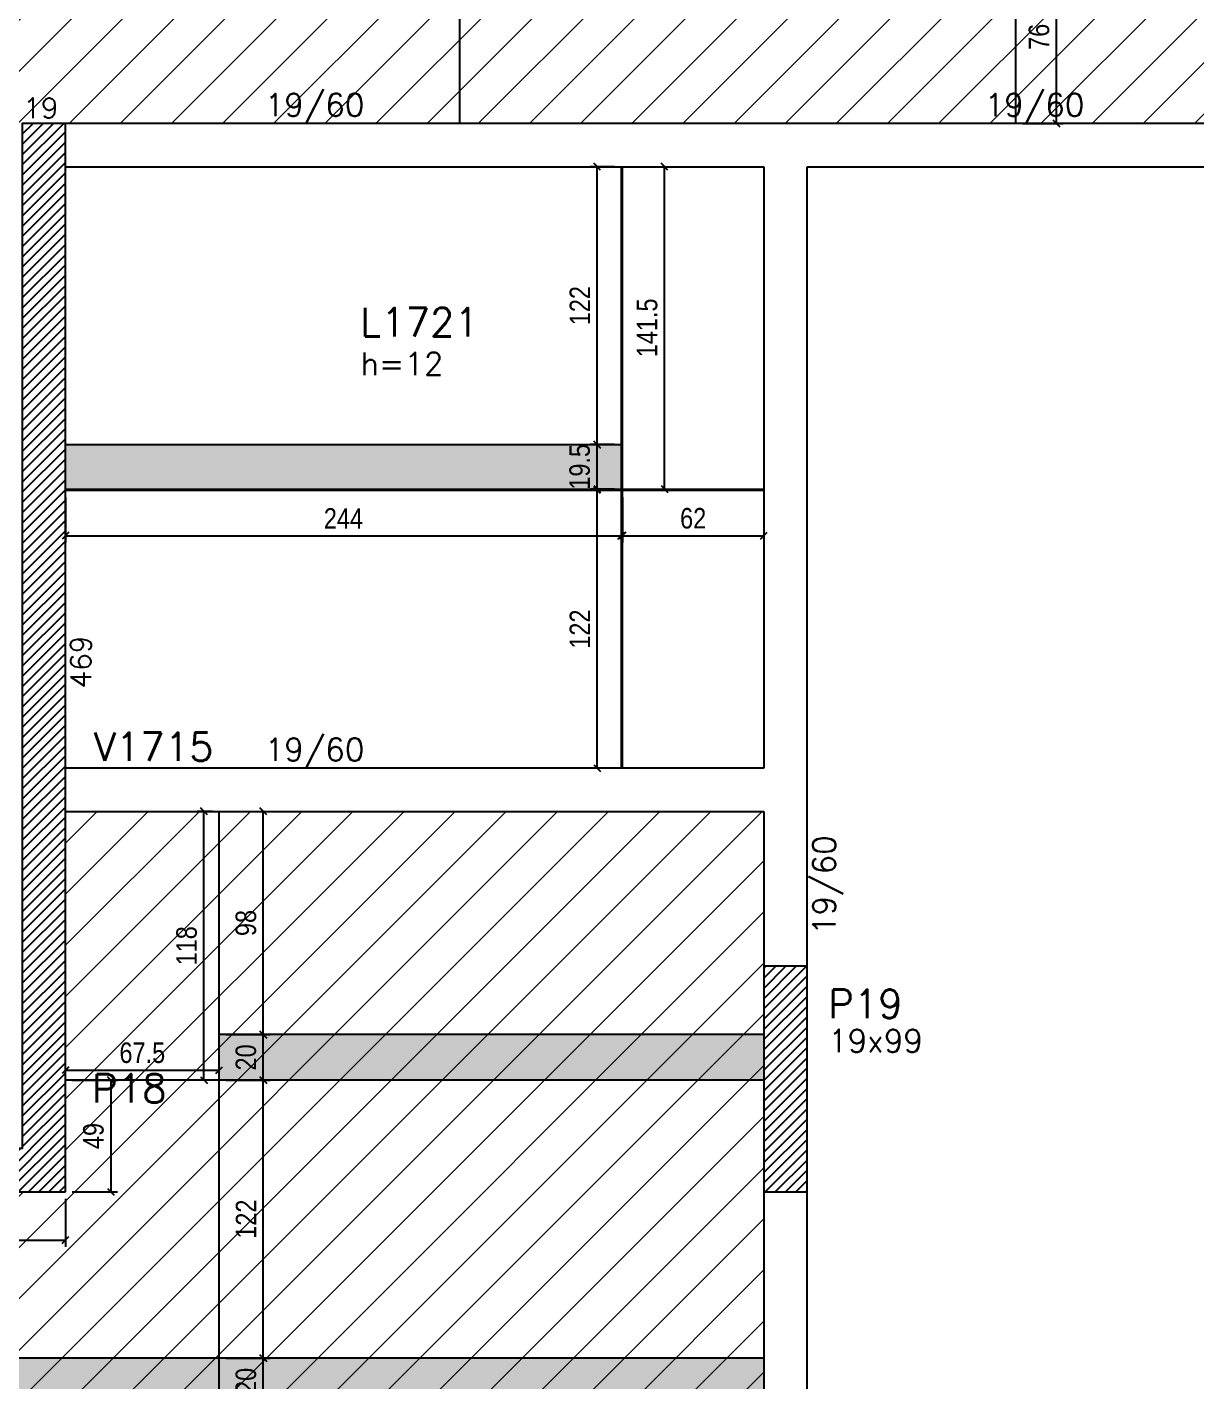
# Model space of a CAD drawing. Extents: x 1860 to 8661, y -614 to 3008.
# Drawn here: x 5053 to 5566, y 680 to 1275 of the extents above; entities that cross this region are included whole.
import ezdxf

# ---------------------------------------------------------------- set-up
doc = ezdxf.new("R2010")
doc.units = 0
for name, color, linetype in [('COTA', 241, 'Continuous'), ('F-LAJES-DIM', 2, 'Continuous'), ('F-LAJES-NOME', 4, 'Continuous'), ('F-PILARES-DIM', 172, 'Continuous'), ('F-PILARES-HACH', 174, 'Continuous'), ('F-PILARES-NOME', 170, 'Continuous'), ('F-PILARES-S', 170, 'Continuous'), ('F-VIGAS', 3, 'Continuous'), ('F-VIGAS-DIM', 2, 'Continuous'), ('F-VIGAS-NOME', 4, 'Continuous'), ('Painéis', 200, 'Continuous')]:
    doc.layers.add(name, color=color, linetype=linetype)
doc.layers.add('Hachura', color=251, linetype='Continuous', lineweight=9)
doc.styles.add('COTA TECNICA-50', font='techl___.ttf', dxfattribs={"height": 9})
doc.styles.add('MCP', font='romans.shx')
doc.dimstyles.new('COTA PAINEL-50', dxfattribs={"dimtxt": 9, "dimasz": 3, "dimexe": 3, "dimexo": 3, "dimgap": 3, "dimtad": 1, "dimdec": 1, "dimzin": 12, "dimdsep": 46, "dimtxsty": 'COTA TECNICA-50', "dimblk1": 'OBLIQUE', "dimblk2": 'OBLIQUE', "dimsah": 1, "dimcen": 0.9, "dimclrd": 4, "dimclre": 4, "dimclrt": 240, "dimadec": 1, "dimazin": 3, "dimtfac": 1, "dimtdec": 1, "dimtmove": 0, "dimatfit": 3, "dimfxl": 1, "dimtolj": 1, "dimtzin": 12, "dimarcsym": 0})
pattern_1 = [(45, (4454.8736, 10738.8875), (-2.245064, 2.245064), [])]

# ---------------------------------------------------------------- blocks, each defined once
blk = doc.blocks.new('_Oblique')
at = {"color": 0, "linetype": 'ByBlock', "lineweight": -2}
blk.add_line((-0.5, -0.5), (0.5, 0.5), dxfattribs=at)
blk = doc.blocks.new('*D1241')
at = {"layer": 'COTA', "color": 4, "lineweight": -2, "transparency": 16777216}
for p, q in [((5489.87, 1308.39), (5507.78, 1308.39)), ((5504.78, 1232.39), (5504.78, 1308.39)), ((5489.87, 1232.39), (5507.78, 1232.39))]:
    blk.add_line(p, q, dxfattribs=at)
at = {"layer": 'Defpoints', "color": 0, "transparency": 16777216}
for p in [(5486.87, 1308.39), (5504.78, 1308.39), (5486.87, 1232.39)]:
    blk.add_point(p, dxfattribs=at)
at = {"layer": 'COTA', "color": 4, "lineweight": -2, "transparency": 16777216, "xscale": 3, "yscale": 3, "zscale": 3}
for p, rotation in [((5504.78, 1308.39), 90), ((5504.78, 1232.39), 270)]:
    blk.add_blockref('_Oblique', p, dxfattribs=dict(at, rotation=rotation))
at = {"layer": 'COTA', "color": 240, "transparency": 16777216, "insert": (5497.19, 1270.39), "char_height": 9, "attachment_point": 5, "rotation": 90, "style": 'COTA TECNICA-50'}
blk.add_mtext('\\A1;76', dxfattribs=at)
blk = doc.blocks.new('*D1290')
at = {"layer": 'COTA', "color": 4, "lineweight": -2, "transparency": 16777216}
for p, q in [((4893.37, 760.39), (4893.37, 739.24)), ((5069.87, 760.39), (5069.87, 739.24)), ((4893.37, 742.24), (5069.87, 742.24))]:
    blk.add_line(p, q, dxfattribs=at)
at = {"layer": 'Defpoints', "color": 0, "transparency": 16777216}
for p in [(4893.37, 763.39), (5069.87, 763.39), (5069.87, 742.24)]:
    blk.add_point(p, dxfattribs=at)
at = {"layer": 'COTA', "color": 4, "lineweight": -2, "transparency": 16777216, "xscale": 3, "yscale": 3, "zscale": 3, "rotation": 180}
blk.add_blockref('_Oblique', (4893.37, 742.24), dxfattribs=at)
at = {"layer": 'COTA', "color": 4, "lineweight": -2, "transparency": 16777216, "xscale": 3, "yscale": 3, "zscale": 3}
blk.add_blockref('_Oblique', (5069.87, 742.24), dxfattribs=at)
at = {"layer": 'COTA', "color": 240, "transparency": 16777216, "insert": (4981.62, 749.84), "char_height": 9, "attachment_point": 5, "style": 'COTA TECNICA-50'}
blk.add_mtext('\\A1;176.5', dxfattribs=at)
blk = doc.blocks.new('*D1291')
at = {"layer": 'COTA', "color": 4, "lineweight": -2, "transparency": 16777216}
for p, q in [((5072.87, 812.39), (5092.77, 812.39)), ((5089.77, 812.39), (5089.77, 763.39)), ((5072.87, 763.39), (5092.77, 763.39))]:
    blk.add_line(p, q, dxfattribs=at)
at = {"layer": 'Defpoints', "color": 0, "transparency": 16777216}
for p in [(5069.87, 812.39), (5069.87, 763.39), (5089.77, 763.39)]:
    blk.add_point(p, dxfattribs=at)
at = {"layer": 'COTA', "color": 4, "lineweight": -2, "transparency": 16777216, "xscale": 3, "yscale": 3, "zscale": 3}
for p, rotation in [((5089.77, 812.39), 90), ((5089.77, 763.39), 270)]:
    blk.add_blockref('_Oblique', p, dxfattribs=dict(at, rotation=rotation))
at = {"layer": 'COTA', "color": 240, "transparency": 16777216, "insert": (5082.18, 787.89), "char_height": 9, "attachment_point": 5, "rotation": 90, "style": 'COTA TECNICA-50'}
blk.add_mtext('\\A1;49', dxfattribs=at)
blk = doc.blocks.new('*D1297')
at = {"layer": 'COTA', "color": 4, "lineweight": -2, "transparency": 16777216}
for p, q in [((5140.37, 690.39), (5159.71, 690.39)), ((5156.71, 670.39), (5156.71, 690.39)), ((5140.37, 670.39), (5159.71, 670.39))]:
    blk.add_line(p, q, dxfattribs=at)
at = {"layer": 'Defpoints', "color": 0, "transparency": 16777216}
for p in [(5137.37, 690.39), (5156.71, 690.39), (5137.37, 670.39)]:
    blk.add_point(p, dxfattribs=at)
at = {"layer": 'COTA', "color": 4, "lineweight": -2, "transparency": 16777216, "xscale": 3, "yscale": 3, "zscale": 3}
for p, rotation in [((5156.71, 690.39), 90), ((5156.71, 670.39), 270)]:
    blk.add_blockref('_Oblique', p, dxfattribs=dict(at, rotation=rotation))
at = {"layer": 'COTA', "color": 240, "transparency": 16777216, "insert": (5149.11, 680.39), "char_height": 9, "attachment_point": 5, "rotation": 90, "style": 'COTA TECNICA-50'}
blk.add_mtext('\\A1;20', dxfattribs=at)
blk = doc.blocks.new('*D1298')
at = {"layer": 'COTA', "color": 4, "lineweight": -2, "transparency": 16777216}
for p, q in [((5140.37, 812.39), (5159.71, 812.39)), ((5156.71, 690.39), (5156.71, 812.39)), ((5140.37, 690.39), (5159.71, 690.39))]:
    blk.add_line(p, q, dxfattribs=at)
at = {"layer": 'Defpoints', "color": 0, "transparency": 16777216}
for p in [(5137.37, 812.39), (5156.71, 812.39), (5137.37, 690.39)]:
    blk.add_point(p, dxfattribs=at)
at = {"layer": 'COTA', "color": 4, "lineweight": -2, "transparency": 16777216, "xscale": 3, "yscale": 3, "zscale": 3}
for p, rotation in [((5156.71, 812.39), 90), ((5156.71, 690.39), 270)]:
    blk.add_blockref('_Oblique', p, dxfattribs=dict(at, rotation=rotation))
at = {"layer": 'COTA', "color": 240, "transparency": 16777216, "insert": (5149.15, 751.39), "char_height": 9, "attachment_point": 5, "rotation": 90, "style": 'COTA TECNICA-50'}
blk.add_mtext('\\A1;122', dxfattribs=at)
blk = doc.blocks.new('*D1299')
at = {"layer": 'COTA', "color": 4, "lineweight": -2, "transparency": 16777216}
for p, q in [((5140.37, 832.39), (5159.71, 832.39)), ((5156.71, 812.39), (5156.71, 832.39)), ((5140.37, 812.39), (5159.71, 812.39))]:
    blk.add_line(p, q, dxfattribs=at)
at = {"layer": 'Defpoints', "color": 0, "transparency": 16777216}
for p in [(5137.37, 832.39), (5156.71, 832.39), (5137.37, 812.39)]:
    blk.add_point(p, dxfattribs=at)
at = {"layer": 'COTA', "color": 4, "lineweight": -2, "transparency": 16777216, "xscale": 3, "yscale": 3, "zscale": 3}
for p, rotation in [((5156.71, 832.39), 90), ((5156.71, 812.39), 270)]:
    blk.add_blockref('_Oblique', p, dxfattribs=dict(at, rotation=rotation))
at = {"layer": 'COTA', "color": 240, "transparency": 16777216, "insert": (5149.11, 822.39), "char_height": 9, "attachment_point": 5, "rotation": 90, "style": 'COTA TECNICA-50'}
blk.add_mtext('\\A1;20', dxfattribs=at)
blk = doc.blocks.new('*D1300')
at = {"layer": 'COTA', "color": 4, "lineweight": -2, "transparency": 16777216}
for p, q in [((5140.37, 930.39), (5159.71, 930.39)), ((5156.71, 832.39), (5156.71, 930.39)), ((5140.37, 832.39), (5159.71, 832.39))]:
    blk.add_line(p, q, dxfattribs=at)
at = {"layer": 'Defpoints', "color": 0, "transparency": 16777216}
for p in [(5137.37, 930.39), (5156.71, 930.39), (5137.37, 832.39)]:
    blk.add_point(p, dxfattribs=at)
at = {"layer": 'COTA', "color": 4, "lineweight": -2, "transparency": 16777216, "xscale": 3, "yscale": 3, "zscale": 3}
for p, rotation in [((5156.71, 930.39), 90), ((5156.71, 832.39), 270)]:
    blk.add_blockref('_Oblique', p, dxfattribs=dict(at, rotation=rotation))
at = {"layer": 'COTA', "color": 240, "transparency": 16777216, "insert": (5149.11, 881.39), "char_height": 9, "attachment_point": 5, "rotation": 90, "style": 'COTA TECNICA-50'}
blk.add_mtext('\\A1;98', dxfattribs=at)
blk = doc.blocks.new('*D1301')
at = {"layer": 'COTA', "color": 4, "lineweight": -2, "transparency": 16777216}
for p, q in [((5134.37, 930.39), (5127.66, 930.39)), ((5130.66, 812.39), (5130.66, 930.39)), ((5134.37, 812.39), (5127.66, 812.39))]:
    blk.add_line(p, q, dxfattribs=at)
at = {"layer": 'Defpoints', "color": 0, "transparency": 16777216}
for p in [(5130.66, 930.39), (5137.37, 930.39), (5137.37, 812.39)]:
    blk.add_point(p, dxfattribs=at)
at = {"layer": 'COTA', "color": 4, "lineweight": -2, "transparency": 16777216, "xscale": 3, "yscale": 3, "zscale": 3}
for p, rotation in [((5130.66, 930.39), 90), ((5130.66, 812.39), 270)]:
    blk.add_blockref('_Oblique', p, dxfattribs=dict(at, rotation=rotation))
at = {"layer": 'COTA', "color": 240, "transparency": 16777216, "insert": (5123.07, 871.39), "char_height": 9, "attachment_point": 5, "rotation": 90, "style": 'COTA TECNICA-50'}
blk.add_mtext('\\A1;118', dxfattribs=at)
blk = doc.blocks.new('*D1302')
at = {"layer": 'COTA', "color": 4, "lineweight": -2, "transparency": 16777216}
for p, q in [((5069.87, 815.39), (5069.87, 819.79)), ((5069.87, 816.79), (5137.37, 816.79)), ((5137.37, 815.39), (5137.37, 819.79))]:
    blk.add_line(p, q, dxfattribs=at)
at = {"layer": 'Defpoints', "color": 0, "transparency": 16777216}
for p in [(5137.37, 816.79), (5069.87, 812.39), (5137.37, 812.39)]:
    blk.add_point(p, dxfattribs=at)
at = {"layer": 'COTA', "color": 4, "lineweight": -2, "transparency": 16777216, "xscale": 3, "yscale": 3, "zscale": 3, "rotation": 180}
blk.add_blockref('_Oblique', (5069.87, 816.79), dxfattribs=at)
at = {"layer": 'COTA', "color": 4, "lineweight": -2, "transparency": 16777216, "xscale": 3, "yscale": 3, "zscale": 3}
blk.add_blockref('_Oblique', (5137.37, 816.79), dxfattribs=at)
at = {"layer": 'COTA', "color": 240, "transparency": 16777216, "insert": (5103.62, 824.39), "char_height": 9, "attachment_point": 5, "style": 'COTA TECNICA-50'}
blk.add_mtext('\\A1;67.5', dxfattribs=at)
blk = doc.blocks.new('*D1311')
at = {"layer": 'COTA', "color": 4, "lineweight": -2, "transparency": 16777216}
for p, q in [((5069.87, 1068.39), (5069.87, 1048.42)), ((5313.87, 1068.39), (5313.87, 1048.42)), ((5069.87, 1051.42), (5313.87, 1051.42))]:
    blk.add_line(p, q, dxfattribs=at)
at = {"layer": 'Defpoints', "color": 0, "transparency": 16777216}
for p in [(5069.87, 1071.39), (5313.87, 1071.39), (5313.87, 1051.42)]:
    blk.add_point(p, dxfattribs=at)
at = {"layer": 'COTA', "color": 4, "lineweight": -2, "transparency": 16777216, "xscale": 3, "yscale": 3, "zscale": 3, "rotation": 180}
blk.add_blockref('_Oblique', (5069.87, 1051.42), dxfattribs=at)
at = {"layer": 'COTA', "color": 4, "lineweight": -2, "transparency": 16777216, "xscale": 3, "yscale": 3, "zscale": 3}
blk.add_blockref('_Oblique', (5313.87, 1051.42), dxfattribs=at)
at = {"layer": 'COTA', "color": 240, "transparency": 16777216, "insert": (5191.87, 1058.99), "char_height": 9, "attachment_point": 5, "style": 'COTA TECNICA-50'}
blk.add_mtext('\\A1;244', dxfattribs=at)
blk = doc.blocks.new('*D1312')
at = {"layer": 'COTA', "color": 4, "lineweight": -2, "transparency": 16777216}
for p, q in [((5314.37, 1068.39), (5314.37, 1048.42)), ((5376.37, 1068.39), (5376.37, 1048.42)), ((5314.37, 1051.42), (5376.37, 1051.42))]:
    blk.add_line(p, q, dxfattribs=at)
at = {"layer": 'Defpoints', "color": 0, "transparency": 16777216}
for p in [(5314.37, 1071.39), (5376.37, 1071.39), (5376.37, 1051.42)]:
    blk.add_point(p, dxfattribs=at)
at = {"layer": 'COTA', "color": 4, "lineweight": -2, "transparency": 16777216, "xscale": 3, "yscale": 3, "zscale": 3, "rotation": 180}
blk.add_blockref('_Oblique', (5314.37, 1051.42), dxfattribs=at)
at = {"layer": 'COTA', "color": 4, "lineweight": -2, "transparency": 16777216, "xscale": 3, "yscale": 3, "zscale": 3}
blk.add_blockref('_Oblique', (5376.37, 1051.42), dxfattribs=at)
at = {"layer": 'COTA', "color": 240, "transparency": 16777216, "insert": (5345.37, 1059.01), "char_height": 9, "attachment_point": 5, "style": 'COTA TECNICA-50'}
blk.add_mtext('\\A1;62', dxfattribs=at)
blk = doc.blocks.new('*D1313')
at = {"layer": 'COTA', "color": 4, "lineweight": -2, "transparency": 16777216}
for p, q in [((5310.87, 1071.39), (5300.22, 1071.39)), ((5303.22, 949.39), (5303.22, 1071.39)), ((5310.87, 949.39), (5300.22, 949.39))]:
    blk.add_line(p, q, dxfattribs=at)
at = {"layer": 'Defpoints', "color": 0, "transparency": 16777216}
for p in [(5303.22, 1071.39), (5313.87, 1071.39), (5313.87, 949.39)]:
    blk.add_point(p, dxfattribs=at)
at = {"layer": 'COTA', "color": 4, "lineweight": -2, "transparency": 16777216, "xscale": 3, "yscale": 3, "zscale": 3}
for p, rotation in [((5303.22, 1071.39), 90), ((5303.22, 949.39), 270)]:
    blk.add_blockref('_Oblique', p, dxfattribs=dict(at, rotation=rotation))
at = {"layer": 'COTA', "color": 240, "transparency": 16777216, "insert": (5295.66, 1010.39), "char_height": 9, "attachment_point": 5, "rotation": 90, "style": 'COTA TECNICA-50'}
blk.add_mtext('\\A1;122', dxfattribs=at)
blk = doc.blocks.new('*D1314')
at = {"layer": 'COTA', "color": 4, "lineweight": -2, "transparency": 16777216}
for p, q in [((5310.87, 1091.39), (5300.22, 1091.39)), ((5303.22, 1071.89), (5303.22, 1091.39)), ((5310.87, 1071.89), (5300.22, 1071.89))]:
    blk.add_line(p, q, dxfattribs=at)
at = {"layer": 'Defpoints', "color": 0, "transparency": 16777216}
for p in [(5303.22, 1091.39), (5313.87, 1091.39), (5313.87, 1071.89)]:
    blk.add_point(p, dxfattribs=at)
at = {"layer": 'COTA', "color": 4, "lineweight": -2, "transparency": 16777216, "xscale": 3, "yscale": 3, "zscale": 3}
for p, rotation in [((5303.22, 1091.39), 90), ((5303.22, 1071.89), 270)]:
    blk.add_blockref('_Oblique', p, dxfattribs=dict(at, rotation=rotation))
at = {"layer": 'COTA', "color": 240, "transparency": 16777216, "insert": (5295.59, 1081.64), "char_height": 9, "attachment_point": 5, "rotation": 90, "style": 'COTA TECNICA-50'}
blk.add_mtext('\\A1;19.5', dxfattribs=at)
blk = doc.blocks.new('*D1315')
at = {"layer": 'COTA', "color": 4, "lineweight": -2, "transparency": 16777216}
for p, q in [((5310.87, 1213.39), (5300.22, 1213.39)), ((5303.22, 1091.39), (5303.22, 1213.39)), ((5310.87, 1091.39), (5300.22, 1091.39))]:
    blk.add_line(p, q, dxfattribs=at)
at = {"layer": 'Defpoints', "color": 0, "transparency": 16777216}
for p in [(5303.22, 1213.39), (5313.87, 1213.39), (5313.87, 1091.39)]:
    blk.add_point(p, dxfattribs=at)
at = {"layer": 'COTA', "color": 4, "lineweight": -2, "transparency": 16777216, "xscale": 3, "yscale": 3, "zscale": 3}
for p, rotation in [((5303.22, 1213.39), 90), ((5303.22, 1091.39), 270)]:
    blk.add_blockref('_Oblique', p, dxfattribs=dict(at, rotation=rotation))
at = {"layer": 'COTA', "color": 240, "transparency": 16777216, "insert": (5295.66, 1152.39), "char_height": 9, "attachment_point": 5, "rotation": 90, "style": 'COTA TECNICA-50'}
blk.add_mtext('\\A1;122', dxfattribs=at)
blk = doc.blocks.new('*D1316')
at = {"layer": 'COTA', "color": 4, "lineweight": -2, "transparency": 16777216}
for p, q in [((5317.37, 1213.39), (5335.81, 1213.39)), ((5332.81, 1071.89), (5332.81, 1213.39)), ((5317.37, 1071.89), (5335.81, 1071.89))]:
    blk.add_line(p, q, dxfattribs=at)
at = {"layer": 'Defpoints', "color": 0, "transparency": 16777216}
for p in [(5314.37, 1213.39), (5332.81, 1213.39), (5314.37, 1071.89)]:
    blk.add_point(p, dxfattribs=at)
at = {"layer": 'COTA', "color": 4, "lineweight": -2, "transparency": 16777216, "xscale": 3, "yscale": 3, "zscale": 3}
for p, rotation in [((5332.81, 1213.39), 90), ((5332.81, 1071.89), 270)]:
    blk.add_blockref('_Oblique', p, dxfattribs=dict(at, rotation=rotation))
at = {"layer": 'COTA', "color": 240, "transparency": 16777216, "insert": (5325.21, 1142.64), "char_height": 9, "attachment_point": 5, "rotation": 90, "style": 'COTA TECNICA-50'}
blk.add_mtext('\\A1;141.5', dxfattribs=at)

msp = doc.modelspace()

# ---------------------------------------------------------------- hatches: boundary and pattern name
at = {"layer": 'F-PILARES-HACH', "linetype": 'Continuous'}
h = msp.add_hatch(dxfattribs=at)
h.set_pattern_fill('ANSI31', color=256, style=0)
h.set_pattern_definition(pattern_1)
h.paths.add_polyline_path([(5069.87, 763.39), (5069.87, 1232.39), (5050.87, 1232.39), (5050.87, 782.39), (4830.87, 782.39), (4830.87, 763.39)], flags=16)
h = msp.add_hatch(dxfattribs=at)
h.set_pattern_fill('ANSI31', color=256, style=0)
h.set_pattern_definition(pattern_1)
h.paths.add_polyline_path([(5376.37, 763.39), (5395.37, 763.39), (5395.37, 862.39), (5376.37, 862.39)], flags=16)
at = {"layer": 'Hachura', "linetype": 'ByBlock'}
h = msp.add_hatch(dxfattribs=at)
h.set_pattern_fill('ANSI31', color=256, scale=5)
h.paths.add_polyline_path([(5486.87, 1308.39), (5486.87, 1232.39), (5730.87, 1232.39), (5730.87, 1308.39)])
h.paths.add_polyline_path([(5730.87, 1308.89), (5730.87, 1384.39), (5486.87, 1384.39), (5486.87, 1308.89)])
h.paths.add_polyline_path([(5486.87, 1308.89), (5486.87, 1384.39), (5242.87, 1384.39), (5242.87, 1308.89)])
h.paths.add_polyline_path([(5385.87, 1232.39), (5486.87, 1232.39), (5486.87, 1308.39), (5242.87, 1308.39), (5242.87, 1232.39)])
h.paths.add_polyline_path([(4998.87, 1308.39), (4998.87, 1232.39), (5050.87, 1232.39), (5069.87, 1232.39), (5242.87, 1232.39), (5242.87, 1308.39)])
h.paths.add_polyline_path([(5242.87, 1308.89), (5242.87, 1384.39), (5069.87, 1384.39), (5050.87, 1384.39), (4998.87, 1384.39), (4998.87, 1308.89)])
h.paths.add_polyline_path([(4998.87, 1384.39), (4754.87, 1384.39), (4754.87, 1308.89), (4998.87, 1308.89)])
h.paths.add_polyline_path([(4900.37, 1232.39), (4998.87, 1232.39), (4998.87, 1308.39), (4754.87, 1308.39), (4754.87, 1232.39)])
h.paths.add_polyline_path([(4510.87, 1308.39), (4510.87, 1232.39), (4713.87, 1232.39), (4754.87, 1232.39), (4754.87, 1308.39)])
h.paths.add_polyline_path([(4658.87, 1384.39), (4510.87, 1384.39), (4510.87, 1308.89), (4754.87, 1308.89), (4754.87, 1384.39)])
h.paths.add_polyline_path([(4510.87, 1308.89), (4510.87, 1384.39), (4420.87, 1384.39), (4266.87, 1384.39), (4266.87, 1308.89)])
h.paths.add_polyline_path([(4454.87, 1232.39), (4473.87, 1232.39), (4510.87, 1232.39), (4510.87, 1308.39), (4266.87, 1308.39), (4266.87, 1232.39)])
h.paths.add_polyline_path([(4235.87, 1232.39), (4254.87, 1232.39), (4266.87, 1232.39), (4266.87, 1308.39), (4083.87, 1308.39), (4083.87, 1232.39)])
h.paths.add_polyline_path([(4143.37, 1384.39), (4083.87, 1384.39), (4083.87, 1308.89), (4266.87, 1308.89), (4266.87, 1384.39)])
h.paths.add_polyline_path([(4083.87, 1232.39), (4083.87, 1212.39), (4235.87, 1212.39), (4235.87, 1232.39)])
h.paths.add_polyline_path([(4166.87, 1212.39), (4083.87, 1212.39), (4083.87, 1074.39), (4166.87, 1074.39)])
h.paths.add_polyline_path([(4235.87, 1212.39), (4167.37, 1212.39), (4167.37, 1074.39), (4235.87, 1074.39)])
h.paths.add_polyline_path([(4167.37, 952.39), (4235.87, 952.39), (4235.87, 1074.39), (4167.37, 1074.39)])
h.paths.add_polyline_path([(4166.87, 1074.39), (4083.87, 1074.39), (4083.87, 952.39), (4166.87, 952.39)])
at = {"layer": 'Hachura'}
h = msp.add_hatch(color=256, dxfattribs=at)
h.dxf.hatch_style = 1
h.paths.add_polyline_path([(5313.87, 1091.39), (5069.87, 1091.39), (5069.87, 1071.89), (5313.87, 1071.89)])
at = {"layer": 'Hachura', "linetype": 'ByBlock'}
h = msp.add_hatch(dxfattribs=at)
h.set_pattern_fill('ANSI31', color=256, scale=5)
h.paths.add_polyline_path([(4347.37, 714.89), (4225.37, 714.89), (4225.37, 507.89), (4347.37, 507.89)])
h.paths.add_polyline_path([(4492.87, 714.89), (4473.87, 714.89), (4370.87, 714.89), (4370.87, 507.89), (4492.87, 507.89)])
h.paths.add_polyline_path([(4635.37, 714.89), (4513.37, 714.89), (4513.37, 507.89), (4635.37, 507.89)])
h.paths.add_polyline_path([(4635.37, 714.89), (4635.37, 763.39), (4555.37, 763.39), (4555.37, 714.89)])
h.paths.add_polyline_path([(4555.37, 714.89), (4555.37, 763.39), (4473.87, 763.39), (4473.87, 714.89)])
h.paths.add_polyline_path([(4513.37, 714.89), (4493.37, 714.89), (4493.37, 507.89), (4513.37, 507.89)])
h.paths.add_polyline_path([(4370.87, 714.89), (4347.37, 714.89), (4347.37, 507.89), (4370.87, 507.89)])
h.paths.add_polyline_path([(4347.37, 507.89), (4225.37, 507.89), (4225.37, 263.89), (4282.37, 263.89), (4347.37, 263.89)])
h.paths.add_polyline_path([(4347.37, 263.89), (4370.87, 263.89), (4370.87, 507.89), (4347.37, 507.89)])
h.paths.add_polyline_path([(4370.87, 263.89), (4492.87, 263.89), (4492.87, 507.89), (4370.87, 507.89)])
h.paths.add_polyline_path([(4513.37, 507.89), (4493.37, 507.89), (4493.37, 263.89), (4513.37, 263.89)])
h.paths.add_polyline_path([(4513.37, 263.89), (4635.37, 263.89), (4635.37, 507.89), (4513.37, 507.89)])
h.paths.add_polyline_path([(4893.37, 263.89), (4893.37, 385.89), (4649.37, 385.89), (4649.37, 263.89)])
h.paths.add_polyline_path([(4893.37, 405.89), (4893.37, 527.89), (4649.37, 527.89), (4649.37, 405.89)])
h.paths.add_polyline_path([(4649.37, 547.89), (4649.37, 527.89), (4893.37, 527.89), (4893.37, 547.89)])
h.paths.add_polyline_path([(4893.37, 548.39), (4893.37, 670.39), (4649.37, 670.39), (4649.37, 548.39)])
h.paths.add_polyline_path([(4649.37, 405.89), (4649.37, 385.89), (4893.37, 385.89), (4893.37, 405.89)])
h.paths.add_polyline_path([(4893.37, 670.39), (4893.37, 690.39), (4649.37, 690.39), (4649.37, 670.39)])
h.paths.add_polyline_path([(4893.37, 690.39), (4893.37, 763.39), (4830.87, 763.39), (4649.37, 763.39), (4649.37, 690.39)])
h.paths.add_polyline_path([(5137.37, 690.39), (5137.37, 812.39), (5069.87, 812.39), (5069.87, 763.39), (4893.37, 763.39), (4893.37, 690.39)])
h.paths.add_polyline_path([(4893.37, 690.39), (4893.37, 670.39), (5137.37, 670.39), (5137.37, 690.39)])
h.paths.add_polyline_path([(4893.37, 548.39), (5137.37, 548.39), (5137.37, 670.39), (4893.37, 670.39)])
h.paths.add_polyline_path([(4893.37, 547.89), (4893.37, 527.89), (5137.37, 527.89), (5137.37, 547.89)])
h.paths.add_polyline_path([(4893.37, 527.89), (4893.37, 405.89), (5137.37, 405.89), (5137.37, 527.89)])
h.paths.add_polyline_path([(4893.37, 405.89), (4893.37, 385.89), (5137.37, 385.89), (5137.37, 405.89)])
h.paths.add_polyline_path([(4893.37, 385.89), (4893.37, 263.89), (5020.87, 263.89), (5099.87, 263.89), (5137.37, 263.89), (5137.37, 385.89)])
h.paths.add_polyline_path([(5137.37, 385.89), (5137.37, 263.89), (5376.37, 263.89), (5376.37, 385.89)])
h.paths.add_polyline_path([(5137.37, 405.89), (5137.37, 385.89), (5376.37, 385.89), (5376.37, 405.89)])
h.paths.add_polyline_path([(5137.37, 527.89), (5137.37, 405.89), (5376.37, 405.89), (5376.37, 527.89)])
h.paths.add_polyline_path([(5376.37, 527.89), (5376.37, 547.89), (5137.37, 547.89), (5137.37, 527.89)])
h.paths.add_polyline_path([(5137.37, 548.39), (5376.37, 548.39), (5376.37, 670.39), (5137.37, 670.39)])
h.paths.add_polyline_path([(5137.37, 690.39), (5137.37, 670.39), (5376.37, 670.39), (5376.37, 690.39)])
h.paths.add_polyline_path([(5376.37, 690.39), (5376.37, 763.39), (5376.37, 812.39), (5137.37, 812.39), (5137.37, 690.39)])
h.paths.add_polyline_path([(5376.37, 812.39), (5376.37, 832.39), (5137.37, 832.39), (5137.37, 812.39)])
h.paths.add_polyline_path([(5376.37, 832.39), (5376.37, 862.39), (5376.37, 930.39), (5137.37, 930.39), (5137.37, 832.39)])
h.paths.add_polyline_path([(5137.37, 930.39), (5069.87, 930.39), (5069.87, 812.39), (5137.37, 812.39)])
at = {"layer": 'Hachura'}
h = msp.add_hatch(color=256, dxfattribs=at)
h.dxf.hatch_style = 1
h.paths.add_polyline_path([(5376.37, 812.39), (5376.37, 832.39), (5137.37, 832.39), (5137.37, 812.39)])
h.paths.add_polyline_path([(4893.37, 670.39), (4893.37, 690.39), (4649.37, 690.39), (4649.37, 670.39)])
h.paths.add_polyline_path([(4893.37, 690.39), (4893.37, 670.39), (5137.37, 670.39), (5137.37, 690.39)])
h.paths.add_polyline_path([(5137.37, 690.39), (5137.37, 670.39), (5376.37, 670.39), (5376.37, 690.39)])
h.paths.add_polyline_path([(5137.37, 547.89), (5137.37, 527.89), (5376.37, 527.89), (5376.37, 547.89)])
h.paths.add_polyline_path([(4893.37, 547.89), (4893.37, 527.89), (5137.37, 527.89), (5137.37, 547.89)])
h.paths.add_polyline_path([(4649.37, 547.89), (4649.37, 527.89), (4893.37, 527.89), (4893.37, 547.89)])
h.paths.add_polyline_path([(4649.37, 405.89), (4649.37, 385.89), (4893.37, 385.89), (4893.37, 405.89)])
h.paths.add_polyline_path([(4893.37, 405.89), (4893.37, 385.89), (5137.37, 385.89), (5137.37, 405.89)])
h.paths.add_polyline_path([(5137.37, 405.89), (5137.37, 385.89), (5376.37, 385.89), (5376.37, 405.89)])

# ---------------------------------------------------------------- linework, layer by layer
at = {"layer": 'F-PILARES-S', "linetype": 'Continuous'}
for points in [[(5069.87, 763.39), (5069.87, 1232.39), (5050.87, 1232.39), (5050.87, 782.39), (4830.87, 782.39), (4830.87, 763.39), (5069.87, 763.39)], [(5376.37, 763.39), (5395.37, 763.39), (5395.37, 862.39), (5376.37, 862.39), (5376.37, 763.39)]]:
    msp.add_lwpolyline(points, dxfattribs=at)
at = {"layer": 'F-VIGAS'}
for points in [[(5385.87, 1232.39), (5069.87, 1232.39)], [(5730.87, 1232.39), (5385.87, 1232.39)], [(5069.87, 1213.39), (5376.37, 1213.39)], [(5376.37, 1213.39), (5376.37, 949.39)], [(5395.37, 1213.39), (5730.87, 1213.39)], [(5395.37, 939.89), (5395.37, 1213.39)], [(5376.37, 949.39), (5069.87, 949.39)], [(5395.37, 862.39), (5395.37, 939.89)], [(5069.87, 930.39), (5376.37, 930.39)], [(5376.37, 930.39), (5376.37, 862.39)], [(5376.37, 763.39), (5376.37, 263.89)], [(5395.37, 263.89), (5395.37, 763.39)]]:
    msp.add_lwpolyline(points, dxfattribs=at)
at = {"layer": 'Painéis'}
for p, q in [((5313.87, 949.39), (5313.87, 1213.39)), ((5314.37, 949.39), (5314.37, 1213.39)), ((5069.87, 1091.39), (5313.87, 1091.39)), ((5069.87, 1071.89), (5376.37, 1071.89)), ((5069.87, 1071.39), (5376.37, 1071.39))]:
    msp.add_line(p, q, dxfattribs=at)
for points in [[(5242.87, 1384.39), (5242.87, 1232.39)], [(5486.87, 1384.39), (5486.87, 1232.39)], [(5137.37, 263.89), (5137.37, 930.39)], [(5376.37, 832.39), (5137.37, 832.39)], [(5376.37, 812.39), (5069.87, 812.39)], [(5376.37, 690.39), (4649.37, 690.39)]]:
    msp.add_lwpolyline(points, dxfattribs=at)

# ---------------------------------------------------------------- texts
at = {"layer": 'F-LAJES-DIM', "linetype": 'Continuous', "style": 'MCP'}
msp.add_text('h=12', height=10, dxfattribs=at).set_placement((5199.34, 1121.89))
at = {"layer": 'F-LAJES-NOME', "linetype": 'Continuous', "style": 'MCP'}
msp.add_text('L1721', height=12.5, dxfattribs=at).set_placement((5199.34, 1138.89))
at = {"layer": 'F-PILARES-DIM', "linetype": 'Continuous', "style": 'MCP'}
for s, height, p in [('19', 9, (5051.37, 1234.64)), ('19x99', 10, (5404.64, 824.66))]:
    msp.add_text(s, height=height, dxfattribs=at).set_placement(p)
msp.add_text('469', height=9, rotation=90, dxfattribs=at).set_placement((5081.12, 984.39))
at = {"layer": 'F-PILARES-NOME', "linetype": 'Continuous', "style": 'MCP'}
for s, p in [('P19', (5404.64, 839.66)), ('P18', (5081.57, 802.56))]:
    msp.add_text(s, height=12.5, dxfattribs=at).set_placement(p)
at = {"layer": 'F-VIGAS-DIM', "linetype": 'Continuous', "style": 'MCP'}
for p in [(5157.37, 1235.51), (5473.37, 1235.51), (5157.37, 952.51)]:
    msp.add_text('19/60', height=10, dxfattribs=at).set_placement(p)
msp.add_text('19/60', height=10, rotation=90, dxfattribs=at).set_placement((5407.87, 876.14))
at = {"layer": 'F-VIGAS-NOME', "linetype": 'Continuous', "style": 'MCP'}
msp.add_text('V1715', height=12.5, dxfattribs=at).set_placement((5082.37, 952.51))

# ---------------------------------------------------------------- dimensions: what is measured, and where the dimension line sits
at = {"layer": 'COTA'}
for base, p1, p2, picture, middle in [((5504.78, 1308.39), (5486.87, 1232.39), (5486.87, 1308.39), '*D1241', (5497.19, 1270.39)), ((5332.81, 1213.39), (5314.37, 1071.89), (5314.37, 1213.39), '*D1316', (5325.21, 1142.64)), ((5303.22, 1071.39), (5313.87, 949.39), (5313.87, 1071.39), '*D1313', (5295.66, 1010.39)), ((5130.66, 930.39), (5137.37, 812.39), (5137.37, 930.39), '*D1301', (5123.07, 871.39)), ((5089.77, 763.39), (5069.87, 812.39), (5069.87, 763.39), '*D1291', (5082.18, 787.89))]:
    dim = msp.add_linear_dim(base=base, p1=p1, p2=p2, angle=90, dimstyle='COTA PAINEL-50', dxfattribs=at)
    dim.commit()
    dim.dimension.update_dxf_attribs({"geometry": picture, "text_midpoint": middle})
for base, p1, p2, picture, middle in [((5303.22, 1213.39), (5313.87, 1091.39), (5313.87, 1213.39), '*D1315', (5295.66, 1152.39)), ((5156.71, 930.39), (5137.37, 832.39), (5137.37, 930.39), '*D1300', (5149.11, 881.39)), ((5156.71, 832.39), (5137.37, 812.39), (5137.37, 832.39), '*D1299', (5149.11, 822.39)), ((5156.71, 812.39), (5137.37, 690.39), (5137.37, 812.39), '*D1298', (5149.15, 751.39)), ((5156.71, 690.39), (5137.37, 670.39), (5137.37, 690.39), '*D1297', (5149.11, 680.39))]:
    dim = msp.add_linear_dim(base=base, p1=p1, p2=p2, angle=90, dimstyle='COTA PAINEL-50', override={"dimtmove": 1}, dxfattribs=at)
    dim.commit()
    dim.dimension.update_dxf_attribs({"geometry": picture, "text_midpoint": middle})
dim = msp.add_linear_dim(base=(5303.22, 1091.39), p1=(5313.87, 1071.89), p2=(5313.87, 1091.39), angle=90, dimstyle='COTA PAINEL-50', dxfattribs=at)
dim.commit()
dim.dimension.update_dxf_attribs({"geometry": '*D1314', "text_midpoint": (5303.22, 1081.64), "dimtype": 160})
for base, p1, p2, picture, middle in [((5313.87, 1051.42), (5069.87, 1071.39), (5313.87, 1071.39), '*D1311', (5191.87, 1058.99)), ((5376.37, 1051.42), (5314.37, 1071.39), (5376.37, 1071.39), '*D1312', (5345.37, 1059.01)), ((5137.37, 816.79), (5069.87, 812.39), (5137.37, 812.39), '*D1302', (5103.62, 824.39)), ((5069.87, 742.24), (4893.37, 763.39), (5069.87, 763.39), '*D1290', (4981.62, 749.84))]:
    dim = msp.add_linear_dim(base=base, p1=p1, p2=p2, dimstyle='COTA PAINEL-50', dxfattribs=at)
    dim.commit()
    dim.dimension.update_dxf_attribs({"geometry": picture, "text_midpoint": middle})

doc.saveas('drawing.dxf')
